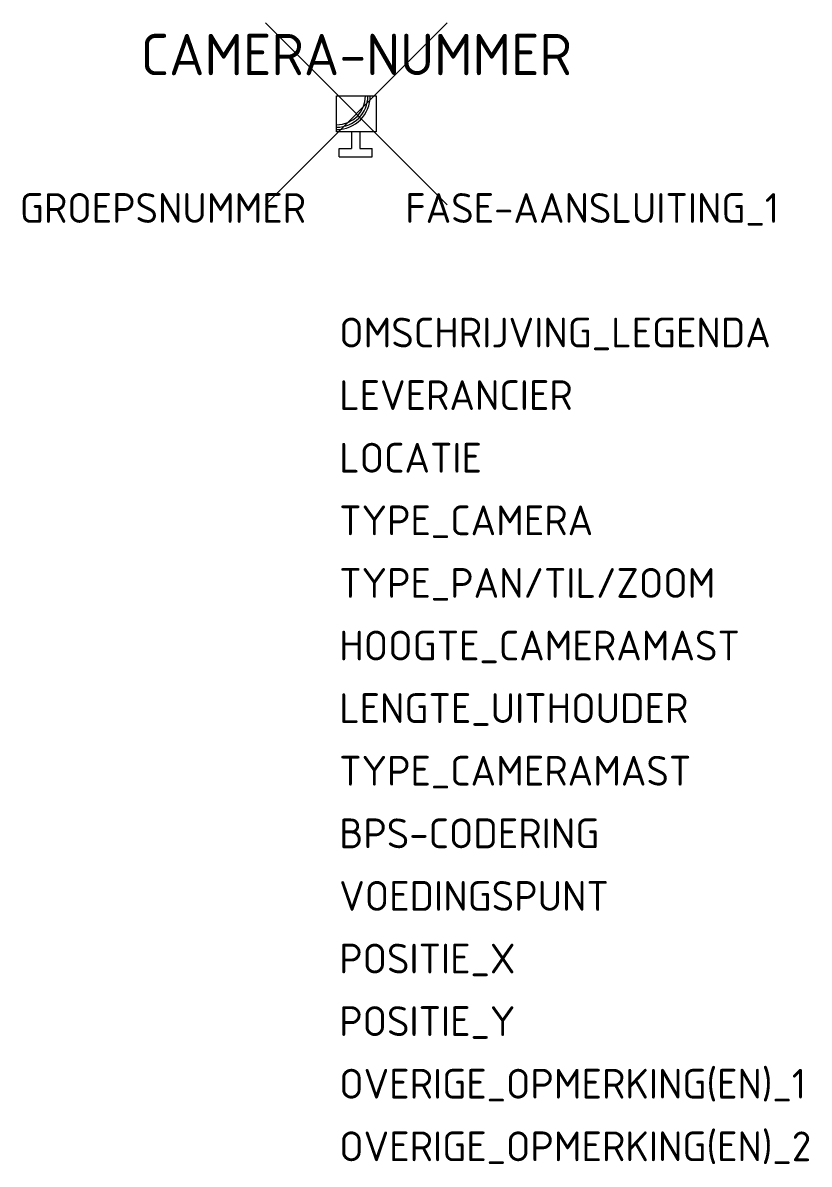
# Model space of a CAD drawing. Extents: x -19.1 to 28.4, y -60.9 to 8.1.
import ezdxf
from ezdxf.enums import TextEntityAlignment as Align

# ---------------------------------------------------------------- set-up
doc = ezdxf.new("R2010")
doc.units = 0
doc.styles.add('NLCS-ISO', font='NLCS-ISO.ttf')

msp = doc.modelspace()

# ---------------------------------------------------------------- linework, layer by layer
for p, q in [((0.75, 1.5), (0.75, 0.5)), ((1.25, 1.5), (1.25, 0.5)), ((0, 0), (0, 0.5)), ((0, 0.5), (0.75, 0.5)), ((0, 0), (2, 0)), ((1.25, 0.5), (2, 0.5)), ((2, 0), (2, 0.5))]:
    msp.add_line(p, q)
for points in [[(6.536, 8.094), (-4.464, -2.906)], [(-4.464, 8.094), (6.536, -2.906)]]:
    msp.add_lwpolyline(points)
at = {"flags": 128}
msp.add_lwpolyline([(2.23, 3.679), (2.23, 1.509), (-0.159, 1.509), (-0.159, 3.679), (2.23, 3.679)], dxfattribs=at)
for radius in [1.754, 2.041, 1.898]:
    msp.add_arc((-0.159, 3.679), radius, 270, 0)

# ---------------------------------------------------------------- texts
at = {"style": 'NLCS-ISO'}
msp.add_attdef('CAMERA-NUMMER', text='', height=2.5, dxfattribs=at).set_placement((1.036, 6.179), align=Align.MIDDLE)
msp.add_attdef('GROEPSNUMMER', text='', height=1.8, dxfattribs=at).set_placement((-2, -4), align=Align.RIGHT)
msp.add_attdef('FASE-AANSLUITING_1', (4, -4), '', height=1.8, dxfattribs=at)
at = {"style": 'NLCS-ISO', "flags": 1}
for tag, p, s in [('OMSCHRIJVING_LEGENDA', (0, -11.53), 'snelheidhandhavingscamera type ...'), ('LEVERANCIER', (0, -15.314), ''), ('LOCATIE', (0, -19.099), ''), ('TYPE_CAMERA', (0, -22.883), 'TIB ULTRA'), ('TYPE_PAN/TIL/ZOOM', (0, -26.668), 'PTZ'), ('HOOGTE_CAMERAMAST', (0, -30.452), '16m'), ('LENGTE_UITHOUDER', (0, -34.237), '1m'), ('TYPE_CAMERAMAST', (0, -38.021), 'CVK 16.0 PT159-VPL406'), ('BPS-CODERING', (0, -41.806), ''), ('VOEDINGSPUNT', (0, -45.59), ''), ('POSITIE_X', (0, -49.375), ''), ('POSITIE_Y', (0, -53.159), ''), ('OVERIGE_OPMERKING(EN)_1', (0, -56.944), ''), ('OVERIGE_OPMERKING(EN)_2', (0, -60.728), '')]:
    msp.add_attdef(tag, p, s, height=1.8, dxfattribs=at)

doc.saveas('drawing.dxf')
